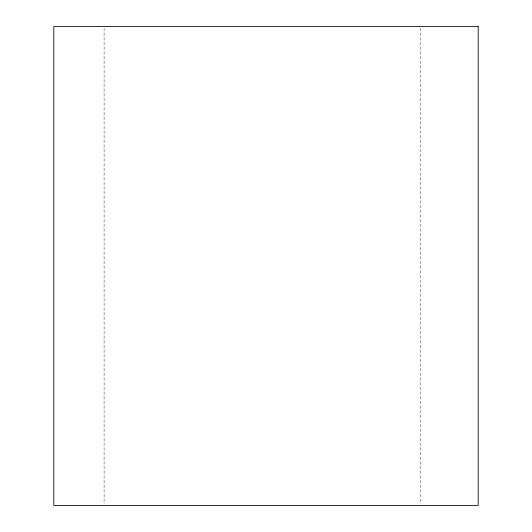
<?xml version="1.0" encoding="UTF-8"?>
<svg xmlns="http://www.w3.org/2000/svg" width="532" height="532" viewBox="0 0 532 532"><rect width="100%" height="100%" fill="white"/><g stroke="black" fill="none" stroke-linecap="round" stroke-linejoin="round"><path stroke-width="0.4" stroke-dasharray="2.66 2" d="M420.214 28.263L420.214 503.738M104.092 28.263L104.092 503.738"/><path stroke-width="0.8" d="M478.195 26.6L53.805 26.6L53.805 505.4L478.195 505.4L478.195 26.6"/></g></svg>
